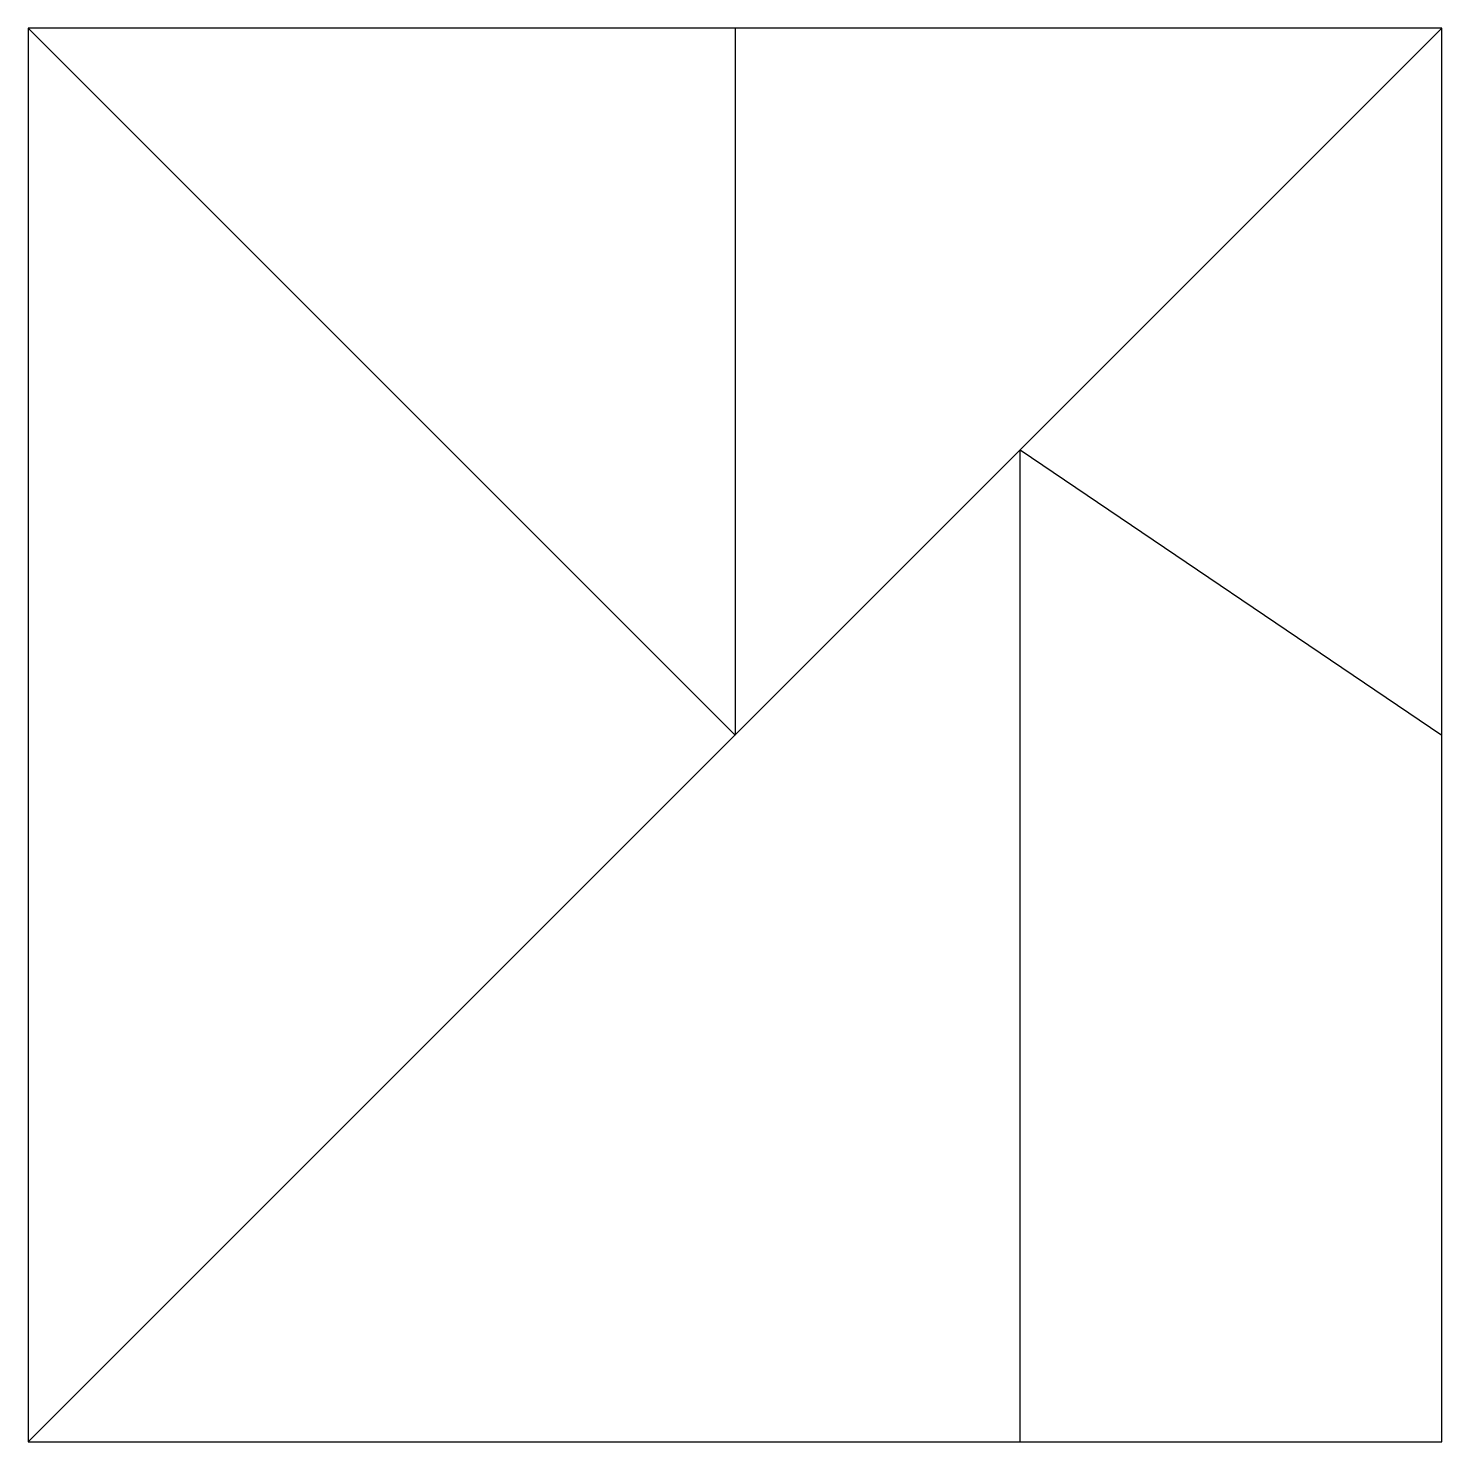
# Model space of a CAD drawing. Header units: millimetres. Extents: x -25 to 25, y -25 to 25.
import ezdxf

# ---------------------------------------------------------------- set-up
doc = ezdxf.new("R2010")
doc.units = ezdxf.units.MM

msp = doc.modelspace()

# ---------------------------------------------------------------- linework, layer by layer
for p, q in [((25, 25), (-25, 25)), ((-25, 25), (-25, -25)), ((25, 25), (-25, -25)), ((-25, 25), (0, 0)), ((0, 25), (0, 0)), ((25, -25), (25, 25)), ((10.087, -25), (10.087, 10.087)), ((10.087, 10.087), (25, 0)), ((-25, -25), (25, -25))]:
    msp.add_line(p, q)

doc.saveas('drawing.dxf')
